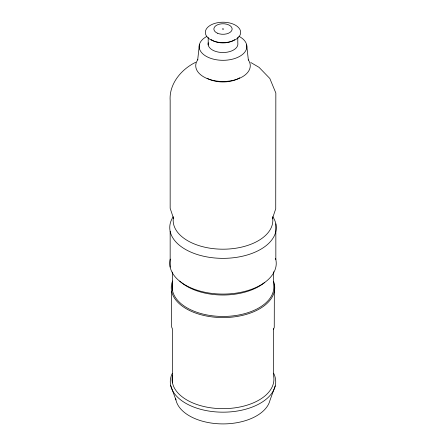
<?xml version="1.0" encoding="UTF-8"?>
<svg xmlns="http://www.w3.org/2000/svg" width="446" height="446" viewBox="0 0 446 446"><rect width="100%" height="100%" fill="white"/><g stroke="black" fill="none" stroke-linecap="round" stroke-linejoin="round"><path stroke-width="0.67" d="M197.695 59.842L199.384 44.65M272.35 218.863L275.734 208.761L275.84 93.013L269.819 78.463L259.042 67.34L250.763 62.49M275.215 385.935L269.981 400.296A47.432 27.384 0 0 1 221.534 423.895A47.432 27.384 0 0 1 175.702 398.613M273.431 329.455L274.251 327.442L274.346 284.03M195.761 62.262C181.377 69.163 168.962 83.92 170.16 100.595L170.16 208.315L173.555 218.451M170.684 385.495L175.93 399.9M246.66 44.851L248.355 60.054M275.84 223.82L275.84 259.555M273.526 328.685L273.526 375.643A50.916 29.397 0 0 1 222.632 408.664A50.916 29.397 0 0 1 172.569 375.22M273.454 271.72L273.454 283.478A50.838 29.352 0 0 1 222.632 316.448A50.838 29.352 0 0 1 172.647 283.054M237.796 37.364L237.796 42.855A14.908 8.608 0 0 1 222.894 52.528A14.908 8.608 0 0 1 208.232 42.732M208.204 37.425L208.204 44.979M172.546 272.049L172.546 290.72M172.474 382.891L172.474 329.031L171.654 327.013L171.654 291.394M170.16 231.402L170.16 267.137M273.599 281.465A51.742 29.871 0 0 1 222.621 317.585A51.742 29.871 0 0 1 172.563 281.041M272.578 217.559A49.829 28.767 0 0 1 222.638 249.197A49.829 28.767 0 0 1 173.5 217.141M272.729 216.622A53.247 30.741 0 0 1 223.145 258.351A53.247 30.741 0 0 1 173.171 216.778M264.79 282.379A50.838 29.352 0 0 1 179.76 281.103M275.533 258.34A53.247 30.741 0 0 1 223.68 294.081A53.247 30.741 0 0 1 170.266 259.109M273.593 373.185A52.717 30.434 0 0 1 223.151 412.176A52.717 30.434 0 0 1 172.323 373.352M234.763 39.594A14.908 8.608 0 0 1 211.103 39.493M238.844 36.26A23.844 13.765 0 0 1 240.282 56.029A23.844 13.765 0 0 1 206.019 56.207A23.844 13.765 0 0 1 206.833 36.433M239.697 77.816A23.03 13.296 0 0 1 207.139 78.295M248.266 59.825A27.262 15.738 0 0 1 222.799 81.484A27.262 15.738 0 0 1 197.89 59.613M222.643 28.99L223.357 29.046L222.643 28.99M212.145 40.469A17.667 10.202 0 0 0 240.5 33.829A17.667 10.202 0 0 0 216.36 22.969A17.667 10.202 0 0 0 212.145 40.469M217.38 33.182A9.143 5.28 0 0 0 232.054 29.748A9.143 5.28 0 0 0 219.566 24.129A9.143 5.28 0 0 0 217.38 33.182"/></g></svg>
